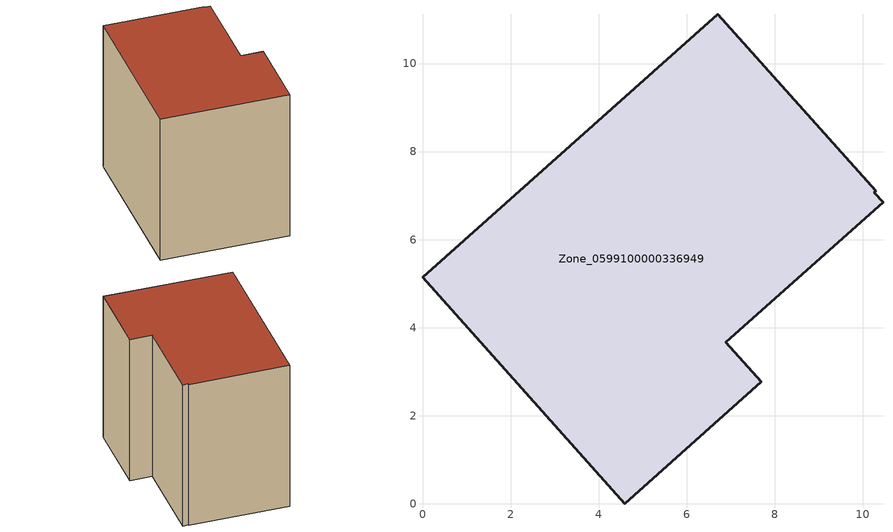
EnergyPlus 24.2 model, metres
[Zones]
Zone_0599100000336949
 floor ground (C_G): 10.26,7.07 10.46,6.84 6.89,3.67 7.69,2.77 4.59,0 0,5.14 6.71,11.12 10.3,7.11 z0
 wall outside (C_F): 4.59,0 7.69,2.77 6.89,3.67 10.46,6.84 10.26,7.07 10.3,7.11 6.71,11.12 0,5.14 4.59,0 z0:8.54
 roof outside (C_R): 10.3,7.11 6.71,11.12 0,5.14 4.59,0 7.69,2.77 6.89,3.67 10.46,6.84 10.26,7.07 z8.54
[BUILDING]
Pand.0599100000336949: North Axis=0; Terrain=City; Loads Convergence Tolerance Value=0.04; Temperature Convergence Tolerance Value=0.4; Solar Distribution=FullExterior; Maximum Number of Warmup Days=25; Minimum Number of Warmup Days=1
[Site:Location]
Rotterdam.The.Hague.AP_ZH_NLD Design_Conditions: Latitude=51.96; Longitude=4.45; Time Zone=1; Elevation=-4.5
[SITE:GROUNDTEMPERATURE:BUILDINGSURFACE]
18, 18, 18, 18, 18, 18, 18, 18, 18, 18, 18, 18
[MATERIAL] Thermal Absorptance=0.9; Solar Absorptance=0.7; Visible Absorptance=0.7
Name | Roughness | Thickness | Conductivity | Density | Specific Heat
G.TC.1975-1991 | MediumSmooth | 0.15 | 0.288461 | 540 | 1210
F.TC.1975-1991 | Rough | 0.3 | 0.230769 | 1920 | 840
R.TC.1975-1991 | MediumRough | 0.2 | 0.153846 | 1500 | 1000
[CONSTRUCTION]
C_G: G.TC.1975-1991
C_F: F.TC.1975-1991
C_R: R.TC.1975-1991
[ZONE]
Zone_0599100000336949: Type=1; Multiplier=1; Ceiling Height=Autocalculate; Volume=Autocalculate; Floor Area=autocalculate; Part of Total Floor Area=Yes
[ZONEINFILTRATION:DESIGNFLOWRATE]
Infil_Zone_0599100000336949: Zone or ZoneList or Space or SpaceList=Zone_0599100000336949; Schedule=AlwaysOn; Design Flow Rate Calculation Method=Flow/Area; Flow Rate per Floor Area=0.003; Constant Term Coefficient=1; Temperature Term Coefficient=0; Velocity Term Coefficient=0; Velocity Squared Term Coefficient=0
[HVACTEMPLATE:ZONE:IDEALLOADSAIRSYSTEM]
Zone_0599100000336949: Maximum Heating Supply Air Temperature=50; Minimum Cooling Supply Air Temperature=13; Maximum Heating Supply Air Humidity Ratio=0.0156; Minimum Cooling Supply Air Humidity Ratio=0.0077; Heating Limit=NoLimit; Cooling Limit=NoLimit; Dehumidification Control Type=ConstantSensibleHeatRatio; Cooling Sensible Heat Ratio=0.7; Dehumidification Setpoint=60; Humidification Control Type=None; Humidification Setpoint=30; Outdoor Air Method=None; Outdoor Air Flow Rate per Person=0.00944; Outdoor Air Flow Rate per Zone Floor Area=0; Outdoor Air Flow Rate per Zone=0; Demand Controlled Ventilation Type=None; Outdoor Air Economizer Type=NoEconomizer; Heat Recovery Type=None; Sensible Heat Recovery Effectiveness=0.7; Latent Heat Recovery Effectiveness=0.65
[ZONECONTROL:THERMOSTAT]
ThermostatControl_Zone_0599100000336949: Zone or ZoneList=Zone_0599100000336949; Control Type Schedule=DualSetpointControlType; Control 1=Thermostat_Zone_0599100000336949; Temperature Difference Between Cutout And Setpoint=0
[THERMOSTATSETPOINT:DUALSETPOINT]
Thermostat_Zone_0599100000336949: Heating Setpoint Temperature Schedule=HeatingSetpoint_Zone_0599100000336949; Cooling Setpoint Temperature Schedule=CoolingSetpoint_Zone_0599100000336949
[SCHEDULE:COMPACT]
HeatingSetpoint_Zone_0599100000336949: Through: 12/31, For: AllDays, Until: 24:00, 21
CoolingSetpoint_Zone_0599100000336949: Through: 12/31, For: AllDays, Until: 24:00, 24
DualSetpointControlType: Through: 12/31, For: AllDays, Until: 24:00, 4
AlwaysOn: Through: 12/31, For: AllDays, Until: 24:00, 1
